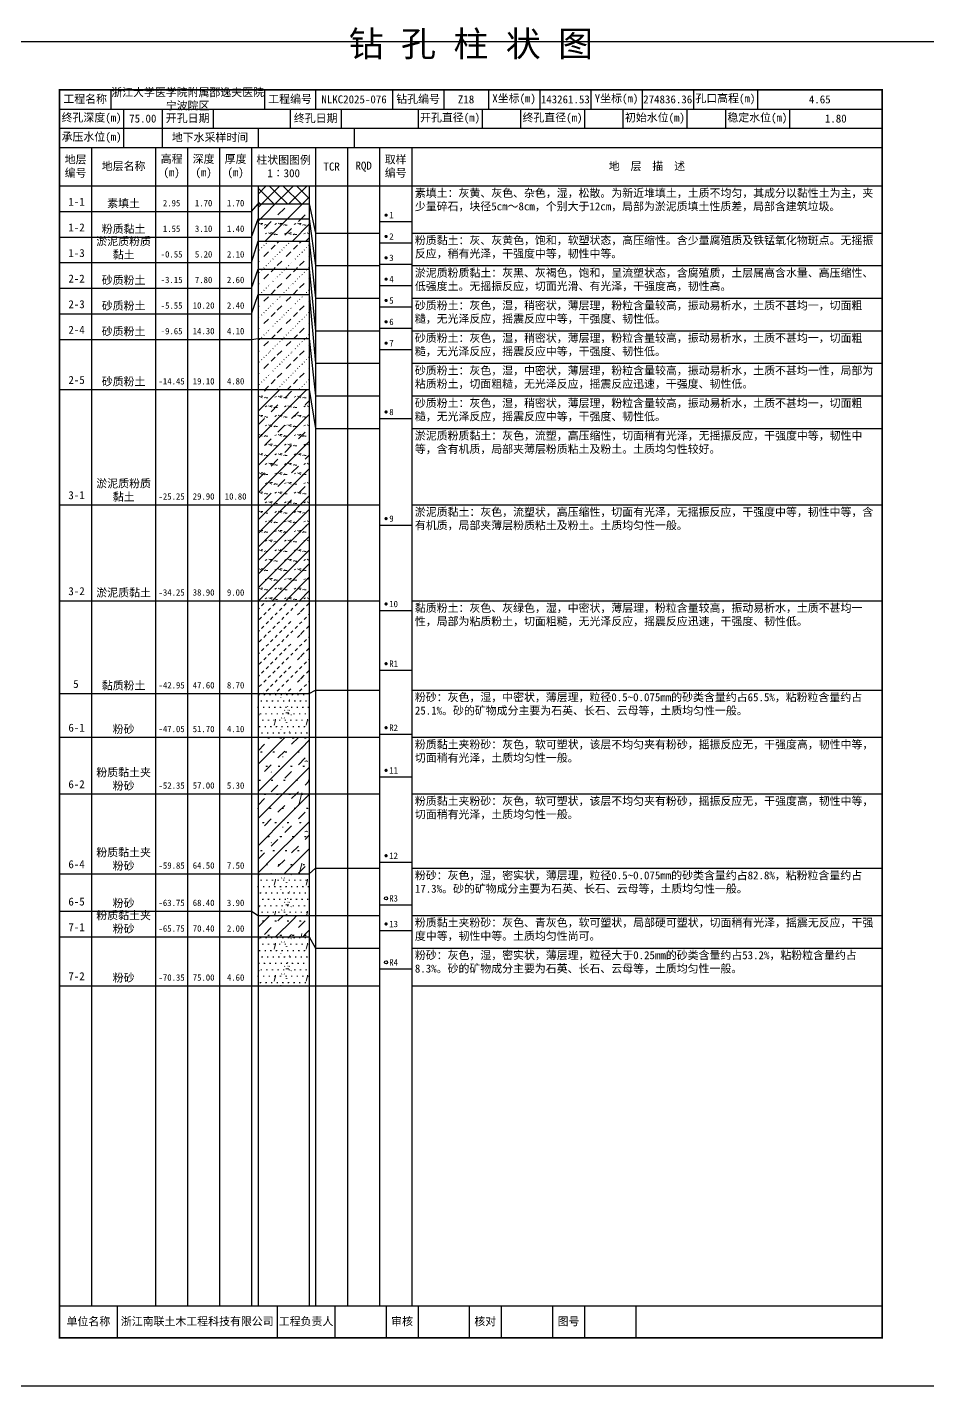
# Model space of a CAD drawing. Extents: x 297 to 65340, y 0 to 425.
# Drawn here: x 37728.9 to 38010.3, y 0 to 424.6 of the extents above; entities that cross this region are included whole.
import ezdxf
from ezdxf.enums import TextEntityAlignment as Align

# ---------------------------------------------------------------- set-up
doc = ezdxf.new("R2010")
doc.units = 0
doc.layers.get('0').update_dxf_attribs({"linetype": 'CONTINUOUS'})
doc.layers.add('FRAME', color=7, linetype='CONTINUOUS')
doc.layers.add('STRATUM', color=7, linetype='CONTINUOUS')
doc.layers.add('HATCH', color=7, linetype='CONTINUOUS', lineweight=13)
doc.styles.add('ST', font='')
doc.styles.get('ST').set_extended_font_data('SimSun')
pattern_1 = [(45, (0, 0), (-4.2426407, 4.2426407), [10, 0]), (45, (1.061, -3.182), (-2.1213203, 6.363961), [3, -3])]
pattern_2 = [(45, (0, 0), (-4.2426407, 4.2426407), [10, 0]), (45, (1.061, -3.182), (-2.1213203, 6.363961), [3, -3]), (26.565, (1.0741, -0.2536), (5.99982296, 5.99981224), [0.567, -12.849]), (0, (0.507, -0.2536), (0, 6), [0.567, -5.433]), (26.565, (-1.5813, 0), (5.99982296, 5.99981224), [0.567, -12.849]), (0, (-1.074, 0.2536), (0, 6), [0.567, -5.433]), (153.435, (0.5071, -0.2536), (-5.9998176, -5.36e-06), [1.134, -12.2826]), (26.565, (4.0741, 2.7464), (5.99982296, 5.99981224), [0.567, -12.849]), (0, (3.507, 2.7464), (0, 6), [0.567, -5.433]), (26.565, (1.4187, 3), (5.99982296, 5.99981224), [0.567, -12.849]), (0, (1.926, 3.2536), (0, 6), [0.567, -5.433]), (153.435, (3.5071, 2.7464), (-5.9998176, -5.36e-06), [1.134, -12.2826])]
pattern_3 = [(45.000006, (0, 0), (-7.3e-07, 6.99998237), [1.971956, -7.927535]), (45.000006, (2.813, 2.829), (-7.3e-07, 6.99998237), [1.99367, -7.905828]), (45.000006, (5.0675, 5.082), (-7.3e-07, 6.99998237), [1.813609, -8.085882]), (26.565052, (0, 3.5), (7.00000042, 7.00000017), [0.0965, -15.555976]), (36.869899, (0.7, 4.2), (6.999999835, 7.000000165), [0.197747, -34.802253]), (315.00001, (3.5, 6.976), (6.99998237, 1.2e-06), [0.033054, -9.866441]), (26.565052, (3.5, 0), (7.00000042, 7.00000017), [0.144749, -15.507727]), (26.565052, (4.2, 0.7), (7.00000042, 7.00000017), [0.10528, -15.547196]), (90.000004, (4.55, 1.05), (-7, -5e-07), [0.028767, -6.971233]), (26.565052, (4.9, 1.4), (7.00000042, 7.00000017), [0.091014, -31.213938]), (36.869899, (5.6, 2.1), (6.999999835, 7.000000165), [0.110692, -34.889308]), (45.000002, (6.3, 2.8), (-2.4e-07, 6.99998237), [0.109112, -9.790383]), (315.00001, (6.914, 3.548), (6.99998237, 1.2e-06), [0.033054, -9.866441]), (36.869898, (1.4, 4.9), (6.999999957, 7.000000043), [0.10224, -34.89776]), (53.130103, (2.1, 5.6), (13.999999763, 21.00000016), [0.134384, -34.865616]), (53.130103, (2.8, 6.3), (13.999999763, 21.00000016), [0.126246, -34.873754])]
pattern_4 = [(82.875, (-0.8346, -1.206), (0.00036925, 10.00017644), [0.08929, -80.53371]), (143.13, (-0.7336, -1.2818), (-29.99996427, 20.00005359), [0.12627, -49.87373]), (172.875, (-0.5564, -1.304), (-70.000245666, 9.99966033), [0.17857, -80.44443]), (206.565, (-0.378, -1.2147), (-9.99970493, -9.99968706), [0.19954, -22.16046]), (243.435, (-0.2887, -1.0363), (8.93e-06, -9.999696), [0.19954, -22.16146]), (255.964, (-0.1994, -0.679), (-0.00020004, -9.99950129), [0.36813, -40.86287]), (255.964, (0.1106, 0.561), (-0.00020004, -9.99950129), [1.27838, -39.95262]), (255.964, (0.179, 0.835), (-0.00020004, -9.99950129), [0.28235, -40.94865]), (216.87, (0.3694, 1.0892), (-9.99998214, -10.00001786), [0.12627, -49.87373]), (243.435, (0.2683, 1.0135), (8.93e-06, -9.999696), [0.19954, -22.16146]), (206.565, (0.548, 1.1785), (-9.99970493, -9.99968706), [0.19954, -22.16046]), (172.875, (0.725, 1.1563), (-70.000245666, 9.99966033), [0.17857, -80.44443]), (143.13, (0.826, 1.0806), (-29.99996427, 20.00005359), [0.12627, -49.87373]), (82.875, (0.815, 0.992), (0.00036925, 10.00017644), [0.08929, -80.53371]), (0, (-0.33, 0.34), (0, 10), [0.89286, -9.10714]), (0, (0.025, 0), (1, 2), [0, -1.75]), (0, (0, 0.025), (1, 2), [0, -1.75]), (0, (0, 0), (1, 2), [0, -1.75]), (0, (-0.025, 0), (1, 2), [0, -1.75]), (0, (0, -0.025), (1, 2), [0, -1.75])]
pattern_5 = [(82.875, (-1.8361, -2.6533), (0.00081235, 22.00038817), [0.196438, -177.174162]), (143.13, (-1.614, -2.82), (-65.9999214, 44.0001179), [0.277794, -109.722206]), (172.875, (-1.224, -2.8687), (-154.00054047, 21.99925272), [0.392854, -176.977746]), (206.565, (-0.831, -2.672), (-21.9993508, -21.9993115), [0.438988, -48.753012]), (243.435, (-0.635, -2.28), (1.96e-05, -21.9993312), [0.438988, -48.755212]), (255.964, (-0.4387, -1.494), (-0.0004401, -21.9989028), [0.809886, -89.898314]), (255.964, (0.2434, 1.2344), (-0.0004401, -21.9989028), [2.812436, -87.895764]), (255.964, (0.394, 1.837), (-0.0004401, -21.9989028), [0.62117, -90.08703]), (216.87, (0.8126, 2.3963), (-21.9999607, -22.0000393), [0.277794, -109.722206]), (243.435, (0.59, 2.23), (1.96e-05, -21.9993312), [0.438988, -48.755212]), (206.565, (1.205, 2.593), (-21.9993508, -21.9993115), [0.438988, -48.753012]), (172.875, (1.595, 2.544), (-154.00054047, 21.99925272), [0.392854, -176.977746]), (143.13, (1.8173, 2.3772), (-65.9999214, 44.0001179), [0.277794, -109.722206]), (82.875, (1.793, 2.1823), (0.00081235, 22.00038817), [0.196438, -177.174162]), (0, (-0.725, 0.748), (0, 22), [1.964292, -20.035708]), (0, (0.055, 0), (2.2, 4.4), [0, -3.85]), (0, (0, 0.055), (2.2, 4.4), [0, -3.85]), (0, (0, 0), (2.2, 4.4), [0, -3.85]), (0, (-0.055, 0), (2.2, 4.4), [0, -3.85]), (0, (0, -0.055), (2.2, 4.4), [0, -3.85])]

# ---------------------------------------------------------------- blocks, each defined once
blk = doc.blocks.new('SolidCircle')
at = {"const_width": 0.5}
blk.add_lwpolyline([(-0.25, 0, 1), (0.25, 0, 1)], format="xyb", close=True, dxfattribs=at)

msp = doc.modelspace()

# ---------------------------------------------------------------- hatches: boundary and pattern name
at = {"layer": 'HATCH'}
h = msp.add_hatch(dxfattribs=at)
h.set_pattern_fill('STT', color=256, style=0)
h.set_pattern_definition([(45, (0, 0), (-2.12132034, 2.12132034), [10, 0]), (135, (0, 0), (-2.12132034, -2.12132034), [10, 0])])
h.paths.add_polyline_path([(37817, 375), (37801, 375), (37801, 369.33), (37817, 369.33)])
h = msp.add_hatch(dxfattribs=at)
h.set_pattern_fill('FZNT', color=256, style=0)
h.set_pattern_definition(pattern_1)
h.paths.add_polyline_path([(37817, 369.33), (37801, 369.33), (37801, 364.67), (37817, 364.67)])
h = msp.add_hatch(dxfattribs=at)
h.set_pattern_fill('YNFNT', color=256, style=0)
h.set_pattern_definition(pattern_2)
h.paths.add_polyline_path([(37817, 364.67), (37801, 364.67), (37801, 357.67), (37817, 357.67)])
h = msp.add_hatch(dxfattribs=at)
h.set_pattern_fill('SZFT', color=256, style=0)
h.set_pattern_definition(pattern_3)
h.paths.add_polyline_path([(37817, 357.67), (37801, 357.67), (37801, 349), (37817, 349)])
h = msp.add_hatch(dxfattribs=at)
h.set_pattern_fill('SZFT', color=256, style=0)
h.set_pattern_definition(pattern_3)
h.paths.add_polyline_path([(37817, 349), (37801, 349), (37801, 341), (37817, 341)])
h = msp.add_hatch(dxfattribs=at)
h.set_pattern_fill('SZFT', color=256, style=0)
h.set_pattern_definition(pattern_3)
h.paths.add_polyline_path([(37817, 341), (37801, 341), (37801, 327.33), (37817, 327.33)])
h = msp.add_hatch(dxfattribs=at)
h.set_pattern_fill('SZFT', color=256, style=0)
h.set_pattern_definition(pattern_3)
h.paths.add_polyline_path([(37817, 327.33), (37801, 327.33), (37801, 311.33), (37817, 311.33)])
h = msp.add_hatch(dxfattribs=at)
h.set_pattern_fill('YNFNT', color=256, style=0)
h.set_pattern_definition(pattern_2)
h.paths.add_polyline_path([(37817, 311.33), (37801, 311.33), (37801, 275.33), (37817, 275.33)])
h = msp.add_hatch(dxfattribs=at)
h.set_pattern_fill('YNNT', color=256, style=0)
h.set_pattern_definition([(45, (0, 0), (-2.12132034, 2.12132034), [10, 0]), (26.565, (1.0741, -0.2536), (5.99982296, 5.99981224), [0.567, -12.849]), (0, (0.507, -0.2536), (0, 6), [0.567, -5.433]), (26.565, (-1.5813, 0), (5.99982296, 5.99981224), [0.567, -12.849]), (0, (-1.074, 0.2536), (0, 6), [0.567, -5.433]), (153.435, (0.5071, -0.2536), (-5.9998176, -5.36e-06), [1.134, -12.2826]), (26.565, (4.0741, 2.7464), (5.99982296, 5.99981224), [0.567, -12.849]), (0, (3.507, 2.7464), (0, 6), [0.567, -5.433]), (26.565, (1.4187, 3), (5.99982296, 5.99981224), [0.567, -12.849]), (0, (1.926, 3.2536), (0, 6), [0.567, -5.433]), (153.435, (3.5071, 2.7464), (-5.9998176, -5.36e-06), [1.134, -12.2826])])
h.paths.add_polyline_path([(37817, 275.33), (37801, 275.33), (37801, 245.33), (37817, 245.33)])
h = msp.add_hatch(dxfattribs=at)
h.set_pattern_fill('NZFT', color=256, style=0)
h.set_pattern_definition([(45.000005, (0, 0), (-6e-07, 6.99998237), [0.947297, -8.952198]), (45.000005, (1.4, 1.4), (-6e-07, 6.99998237), [0.986898, -8.912597]), (45.000005, (2.8, 2.8), (-6e-07, 6.99998237), [1.060182, -8.839313]), (45.000005, (4.2, 4.2), (-6e-07, 6.99998237), [0.949178, -8.950318]), (45.000005, (5.6, 5.6), (-6e-07, 6.99998237), [1.036501, -8.862994]), (45.000005, (3.5, 0), (-6e-07, 6.99998237), [1.013348, -8.886147]), (45.000005, (4.9, 1.4), (-6e-07, 6.99998237), [1.078956, -12.120371]), (45.000005, (6.3, 2.8), (-6e-07, 6.99998237), [0.998824, -8.900671]), (45.000003, (0.7, 4.2), (-3.7e-07, 6.99998237), [1.05533, -8.844165]), (45.000003, (2.1, 5.6), (-3.7e-07, 6.99998237), [1.036501, -8.862994])])
h.paths.add_polyline_path([(37817, 245.33), (37801, 245.33), (37801, 216.33), (37817, 216.33)])
h = msp.add_hatch(dxfattribs=at)
h.set_pattern_fill('FS', color=256, style=0)
h.set_pattern_definition(pattern_4)
h.paths.add_polyline_path([(37817, 216.33), (37801, 216.33), (37801, 202.67), (37817, 202.67)])
h = msp.add_hatch(dxfattribs=at)
h.set_pattern_fill('FZNT', color=256, style=0)
h.set_pattern_definition(pattern_1)
h.paths.add_polyline_path([(37817, 202.67), (37801, 202.67), (37801, 185), (37817, 185)])
h = msp.add_hatch(dxfattribs=at)
h.set_pattern_fill('FS', color=256, scale=2.2, style=0)
h.set_pattern_definition(pattern_5)
h.paths.add_polyline_path([(37817, 202.67), (37801, 202.67), (37801, 185), (37817, 185)])
h = msp.add_hatch(dxfattribs=at)
h.set_pattern_fill('FZNT', color=256, style=0)
h.set_pattern_definition(pattern_1)
h.paths.add_polyline_path([(37817, 185), (37801, 185), (37801, 160), (37817, 160)])
h = msp.add_hatch(dxfattribs=at)
h.set_pattern_fill('FS', color=256, scale=2.2, style=0)
h.set_pattern_definition(pattern_5)
h.paths.add_polyline_path([(37817, 185), (37801, 185), (37801, 160), (37817, 160)])
h = msp.add_hatch(dxfattribs=at)
h.set_pattern_fill('FS', color=256, style=0)
h.set_pattern_definition(pattern_4)
h.paths.add_polyline_path([(37817, 160), (37801, 160), (37801, 147), (37817, 147)])
h = msp.add_hatch(dxfattribs=at)
h.set_pattern_fill('FZNT', color=256, style=0)
h.set_pattern_definition(pattern_1)
h.paths.add_polyline_path([(37817, 147), (37801, 147), (37801, 140.33), (37817, 140.33)])
h = msp.add_hatch(dxfattribs=at)
h.set_pattern_fill('FS', color=256, scale=2.2, style=0)
h.set_pattern_definition(pattern_5)
h.paths.add_polyline_path([(37817, 147), (37801, 147), (37801, 140.33), (37817, 140.33)])
h = msp.add_hatch(dxfattribs=at)
h.set_pattern_fill('FS', color=256, style=0)
h.set_pattern_definition(pattern_4)
h.paths.add_polyline_path([(37817, 140.33), (37801, 140.33), (37801, 125), (37817, 125)])

# ---------------------------------------------------------------- linework, layer by layer
at = {"layer": 'FRAME', "color": 245, "linetype": 'Continuous'}
msp.add_lwpolyline([(37719, 0), (38016, 0), (38016, 420), (37719, 420)], close=True, dxfattribs=at)
at = {"layer": 'FRAME', "linetype": 'Continuous', "const_width": 0.5}
msp.add_lwpolyline([(37739, 15), (37996, 15), (37996, 405), (37739, 405)], close=True, dxfattribs=at)
at = {"layer": 'FRAME', "color": 0, "linetype": 'Continuous'}
for points in [[(37755, 405), (37755, 399)], [(37803, 405), (37803, 399)], [(37819, 405), (37819, 399)], [(37843, 405), (37843, 399)], [(37859, 405), (37859, 399)], [(37873, 405), (37873, 399)], [(37889, 405), (37889, 399)], [(37905, 405), (37905, 399)], [(37921, 405), (37921, 399)], [(37937, 405), (37937, 399)], [(37957, 405), (37957, 399)], [(37996, 405), (37996, 399)], [(37739, 399), (37996, 399)], [(37759, 399), (37759, 393)], [(37771, 399), (37771, 393)], [(37787, 399), (37787, 393)], [(37811, 399), (37811, 393)], [(37827, 399), (37827, 393)], [(37851, 399), (37851, 393)], [(37871, 399), (37871, 393)], [(37883, 399), (37883, 393)], [(37903, 399), (37903, 393)], [(37915, 399), (37915, 393)], [(37935, 399), (37935, 393)], [(37947, 399), (37947, 393)], [(37967, 399), (37967, 393)], [(37996, 399), (37996, 393)], [(37739, 393), (37996, 393)], [(37759, 393), (37759, 387)], [(37771, 393), (37771, 387)], [(37801, 393), (37801, 387)], [(37831, 393), (37831, 387)], [(37739, 387), (37996, 387)], [(37749, 387), (37749, 25)], [(37769, 387), (37769, 25)], [(37779, 387), (37779, 25)], [(37789, 387), (37789, 25)], [(37799, 387), (37799, 25)], [(37819, 387), (37819, 25)], [(37829, 387), (37829, 25)], [(37839, 387), (37839, 25)], [(37849, 387), (37849, 25)], [(37996, 387), (37996, 25)], [(37739, 375), (37996, 375)], [(37801, 375), (37801, 25)], [(37817, 375), (37817, 25)], [(37739, 25), (37996, 25)], [(37757, 25), (37757, 15)], [(37807, 25), (37807, 15)], [(37825, 25), (37825, 15)], [(37841, 25), (37841, 15)], [(37851, 25), (37851, 15)], [(37867, 25), (37867, 15)], [(37877, 25), (37877, 15)], [(37893, 25), (37893, 15)], [(37903, 25), (37903, 15)], [(37919, 25), (37919, 15)]]:
    msp.add_lwpolyline(points, dxfattribs=at)
at = {"layer": 'STRATUM', "linetype": 'Continuous'}
for points in [[(37739, 367), (37749, 367)], [(37749, 367), (37769, 367)], [(37769, 367), (37779, 367)], [(37779, 367), (37789, 367)], [(37789, 367), (37799, 367)], [(37799, 367), (37801, 369.33), (37817, 369.33), (37819, 360.23)], [(37799, 359), (37801, 364.67), (37817, 364.67), (37819, 350.06)], [(37839, 363.83), (37849, 363.83)], [(37739, 359), (37749, 359)], [(37749, 359), (37769, 359)], [(37769, 359), (37779, 359)], [(37779, 359), (37789, 359)], [(37789, 359), (37799, 359)], [(37799, 351), (37801, 357.67), (37817, 357.67), (37819, 339.88)], [(37819, 360.23), (37829, 360.23)], [(37829, 360.23), (37839, 360.23)], [(37839, 357.17), (37849, 357.17)], [(37849, 360.23), (37996, 360.23)], [(37739, 351), (37749, 351)], [(37749, 351), (37769, 351)], [(37769, 351), (37779, 351)], [(37779, 351), (37789, 351)], [(37789, 351), (37799, 351)], [(37799, 343), (37801, 349), (37817, 349), (37819, 329.7)], [(37819, 350.06), (37829, 350.06)], [(37829, 350.06), (37839, 350.06)], [(37839, 350.5), (37849, 350.5)], [(37849, 350.06), (37996, 350.06)], [(37739, 343), (37749, 343)], [(37749, 343), (37769, 343)], [(37769, 343), (37779, 343)], [(37779, 343), (37789, 343)], [(37789, 343), (37799, 343)], [(37799, 335), (37801, 341), (37817, 341), (37819, 319.53)], [(37819, 339.88), (37829, 339.88)], [(37829, 339.88), (37839, 339.88)], [(37839, 343.83), (37849, 343.83)], [(37849, 339.88), (37996, 339.88)], [(37839, 337.17), (37849, 337.17)], [(37739, 335), (37749, 335)], [(37749, 335), (37769, 335)], [(37769, 335), (37779, 335)], [(37779, 335), (37789, 335)], [(37789, 335), (37799, 335)], [(37739, 327), (37749, 327)], [(37749, 327), (37769, 327)], [(37769, 327), (37779, 327)], [(37779, 327), (37789, 327)], [(37789, 327), (37799, 327)], [(37799, 327), (37801, 327.33), (37817, 327.33), (37819, 309.35)], [(37819, 329.7), (37829, 329.7)], [(37829, 329.7), (37839, 329.7)], [(37839, 330.5), (37849, 330.5)], [(37849, 329.7), (37996, 329.7)], [(37839, 323.83), (37849, 323.83)], [(37819, 319.53), (37829, 319.53)], [(37829, 319.53), (37839, 319.53)], [(37849, 319.53), (37996, 319.53)], [(37739, 311.33), (37749, 311.33)], [(37749, 311.33), (37769, 311.33)], [(37769, 311.33), (37779, 311.33)], [(37779, 311.33), (37789, 311.33)], [(37789, 311.33), (37799, 311.33)], [(37799, 311.33), (37801, 311.33), (37817, 311.33), (37819, 299.17)], [(37819, 309.35), (37829, 309.35)], [(37829, 309.35), (37839, 309.35)], [(37849, 309.35), (37996, 309.35)], [(37839, 302.33), (37849, 302.33)], [(37819, 299.17), (37829, 299.17)], [(37829, 299.17), (37839, 299.17)], [(37849, 299.17), (37996, 299.17)], [(37739, 275.33), (37749, 275.33)], [(37749, 275.33), (37769, 275.33)], [(37769, 275.33), (37779, 275.33)], [(37779, 275.33), (37789, 275.33)], [(37789, 275.33), (37799, 275.33)], [(37799, 275.33), (37801, 275.33), (37817, 275.33), (37819, 275.33)], [(37819, 275.33), (37829, 275.33)], [(37829, 275.33), (37839, 275.33)], [(37849, 275.33), (37996, 275.33)], [(37839, 269), (37849, 269)], [(37739, 245.33), (37749, 245.33)], [(37749, 245.33), (37769, 245.33)], [(37769, 245.33), (37779, 245.33)], [(37779, 245.33), (37789, 245.33)], [(37789, 245.33), (37799, 245.33)], [(37799, 245.33), (37801, 245.33), (37817, 245.33), (37819, 245.33)], [(37819, 245.33), (37829, 245.33)], [(37829, 245.33), (37839, 245.33)], [(37839, 242.33), (37849, 242.33)], [(37849, 245.33), (37996, 245.33)], [(37839, 223.67), (37849, 223.67)], [(37799, 216.33), (37801, 216.33), (37817, 216.33), (37819, 217.43)], [(37819, 217.43), (37829, 217.43)], [(37829, 217.43), (37839, 217.43)], [(37849, 217.43), (37996, 217.43)], [(37739, 216.33), (37749, 216.33)], [(37749, 216.33), (37769, 216.33)], [(37769, 216.33), (37779, 216.33)], [(37779, 216.33), (37789, 216.33)], [(37789, 216.33), (37799, 216.33)], [(37739, 202.67), (37749, 202.67)], [(37749, 202.67), (37769, 202.67)], [(37769, 202.67), (37779, 202.67)], [(37779, 202.67), (37789, 202.67)], [(37789, 202.67), (37799, 202.67)], [(37799, 202.67), (37801, 202.67), (37817, 202.67), (37819, 202.67)], [(37819, 202.67), (37829, 202.67)], [(37829, 202.67), (37839, 202.67)], [(37839, 203.67), (37849, 203.67)], [(37849, 202.67), (37996, 202.67)], [(37839, 190.33), (37849, 190.33)], [(37739, 185), (37749, 185)], [(37749, 185), (37769, 185)], [(37769, 185), (37779, 185)], [(37779, 185), (37789, 185)], [(37789, 185), (37799, 185)], [(37799, 185), (37801, 185), (37817, 185), (37819, 185)], [(37819, 185), (37829, 185)], [(37829, 185), (37839, 185)], [(37849, 185), (37996, 185)], [(37799, 160), (37801, 160), (37817, 160), (37819, 161.77)], [(37819, 161.77), (37829, 161.77)], [(37829, 161.77), (37839, 161.77)], [(37839, 163.67), (37849, 163.67)], [(37849, 161.77), (37996, 161.77)], [(37739, 160), (37749, 160)], [(37749, 160), (37769, 160)], [(37769, 160), (37779, 160)], [(37779, 160), (37789, 160)], [(37789, 160), (37799, 160)], [(37839, 150.33), (37849, 150.33)], [(37739, 148.33), (37749, 148.33)], [(37749, 148.33), (37769, 148.33)], [(37769, 148.33), (37779, 148.33)], [(37779, 148.33), (37789, 148.33)], [(37789, 148.33), (37799, 148.33)], [(37799, 148.33), (37801, 147), (37817, 147), (37819, 147)], [(37819, 147), (37829, 147)], [(37829, 147), (37839, 147)], [(37849, 147), (37996, 147)], [(37739, 140.33), (37749, 140.33)], [(37749, 140.33), (37769, 140.33)], [(37769, 140.33), (37779, 140.33)], [(37779, 140.33), (37789, 140.33)], [(37789, 140.33), (37799, 140.33)], [(37799, 140.33), (37801, 140.33), (37817, 140.33), (37819, 136.82)], [(37839, 142.33), (37849, 142.33)], [(37819, 136.82), (37829, 136.82)], [(37829, 136.82), (37839, 136.82)], [(37849, 136.82), (37996, 136.82)], [(37839, 130.33), (37849, 130.33)], [(37739, 125), (37749, 125)], [(37749, 125), (37769, 125)], [(37769, 125), (37779, 125)], [(37779, 125), (37789, 125)], [(37789, 125), (37799, 125)], [(37799, 125), (37801, 125), (37817, 125), (37819, 125)], [(37819, 125), (37829, 125)], [(37829, 125), (37839, 125)], [(37849, 125), (37996, 125)]]:
    msp.add_lwpolyline(points, dxfattribs=at)
at = {"layer": 'STRATUM'}
for centre in [(37841, 152.33), (37841, 132.33)]:
    msp.add_circle(centre, 0.5, dxfattribs=at)

# ---------------------------------------------------------------- block references
for p in [(37841, 365.83), (37841, 359.17), (37841, 352.5), (37841, 345.83), (37841, 339.17), (37841, 332.5), (37841, 325.83), (37841, 304.33), (37841, 271), (37841, 244.33), (37841, 225.67), (37841, 205.67), (37841, 192.33), (37841, 165.67), (37841, 144.33)]:
    msp.add_blockref('SolidCircle', p, dxfattribs=at)

# ---------------------------------------------------------------- texts
at = {"layer": 'FRAME', "style": 'ST'}
msp.add_text('钻 孔 柱 状 图', height=8, dxfattribs=at).set_placement((37867.5, 413), align=Align.BOTTOM_CENTER)
at = {"layer": 'FRAME', "char_height": 2.5, "attachment_point": 5, "style": 'ST'}
for s, insert, width in [('工程名称', (37747, 402), 16), ('浙江大学医学院附属邵逸夫医院宁波院区', (37779, 402), 48), ('工程编号', (37811, 402), 16), ('钻孔编号', (37851, 402), 16), ('X坐标(m)', (37881, 402), 16), ('Y坐标(m)', (37913, 402), 16), ('孔口高程(m)', (37947, 402), 20), ('NLKC2025-076', (37831, 402), 24), ('Z18', (37866, 402), 14), ('143261.53', (37897, 402), 16), ('274836.36', (37929, 402), 16), ('4.65', (37976.5, 402), 39), ('终孔深度(m)', (37749, 396), 20), ('75.00', (37765, 396), 12), ('开孔日期', (37779, 396), 16), ('终孔日期', (37819, 396), 16), ('开孔直径(m)', (37861, 396), 20), ('终孔直径(m)', (37893, 396), 20), ('初始水位(m)', (37925, 396), 20), ('稳定水位(m)', (37957, 396), 20), ('1.80', (37981.5, 396), 29), ('承压水位(m)', (37749, 390), 20), ('地下水采样时间', (37786, 390), 30), ('地层编号', (37744, 381), 10), ('地层名称', (37759, 381), 20), ('高程\\P(m)', (37774, 381), 10), ('深度\\P(m)', (37784, 381), 10), ('厚度\\P(m)', (37794, 381), 10), ('柱状图图例\\P1∶300', (37809, 381), 20), ('TCR', (37824, 381), 10), ('RQD', (37834, 381), 10), ('取样编号', (37844, 381), 10), ('地  层  描  述', (37922.5, 381), 147), ('单位名称', (37748, 20), 18), ('浙江南联土木工程科技有限公司', (37782, 20), 50), ('工程负责人', (37816, 20), 18), ('审核', (37846, 20), 10), ('核对', (37872, 20), 10), ('图号', (37898, 20), 10)]:
    msp.add_mtext(s, dxfattribs=dict(at, insert=insert, width=width))
at = {"layer": 'STRATUM', "style": 'ST'}
for s, height, p in [('1-1', 2.5, (37741.75, 370)), ('1', 2, (37842, 365.83)), ('1-2', 2.5, (37741.75, 362)), ('2', 2, (37842, 359.17)), ('1-3', 2.5, (37741.75, 354)), ('3', 2, (37842, 352.5)), ('2-2', 2.5, (37741.75, 346)), ('4', 2, (37842, 345.83)), ('5', 2, (37842, 339.17)), ('2-3', 2.5, (37741.75, 338)), ('2-4', 2.5, (37741.75, 330)), ('6', 2, (37842, 332.5)), ('7', 2, (37842, 325.83)), ('2-5', 2.5, (37741.75, 314.33)), ('8', 2, (37842, 304.33)), ('3-1', 2.5, (37741.75, 278.33)), ('9', 2, (37842, 271)), ('3-2', 2.5, (37741.75, 248.33)), ('10', 2, (37842, 244.33)), ('R1', 2, (37842, 225.67)), ('5', 2.5, (37743.25, 219.33)), ('6-1', 2.5, (37741.75, 205.67)), ('R2', 2, (37842, 205.67)), ('11', 2, (37842, 192.33)), ('6-2', 2.5, (37741.75, 188)), ('12', 2, (37842, 165.67)), ('6-4', 2.5, (37741.75, 163)), ('R3', 2, (37842, 152.33)), ('6-5', 2.5, (37741.75, 151.33)), ('7-1', 2.5, (37741.75, 143.33)), ('13', 2, (37842, 144.33)), ('R4', 2, (37842, 132.33)), ('7-2', 2.5, (37741.75, 128))]:
    msp.add_text(s, height=height, dxfattribs=at).set_placement(p, align=Align.MIDDLE_LEFT)
for s, p in [('2.95', (37774, 368)), ('1.70', (37784, 368)), ('1.70', (37794, 368)), ('1.55', (37774, 360)), ('3.10', (37784, 360)), ('1.40', (37794, 360)), ('-0.55', (37774, 352)), ('5.20', (37784, 352)), ('2.10', (37794, 352)), ('-3.15', (37774, 344)), ('7.80', (37784, 344)), ('2.60', (37794, 344)), ('-5.55', (37774, 336)), ('10.20', (37784, 336)), ('2.40', (37794, 336)), ('-9.65', (37774, 328)), ('14.30', (37784, 328)), ('4.10', (37794, 328)), ('-14.45', (37774, 312.33)), ('19.10', (37784, 312.33)), ('4.80', (37794, 312.33)), ('-25.25', (37774, 276.33)), ('29.90', (37784, 276.33)), ('10.80', (37794, 276.33)), ('-34.25', (37774, 246.33)), ('38.90', (37784, 246.33)), ('9.00', (37794, 246.33)), ('-42.95', (37774, 217.33)), ('47.60', (37784, 217.33)), ('8.70', (37794, 217.33)), ('-47.05', (37774, 203.67)), ('51.70', (37784, 203.67)), ('4.10', (37794, 203.67)), ('-52.35', (37774, 186)), ('57.00', (37784, 186)), ('5.30', (37794, 186)), ('-59.85', (37774, 161)), ('64.50', (37784, 161)), ('7.50', (37794, 161)), ('-63.75', (37774, 149.33)), ('68.40', (37784, 149.33)), ('3.90', (37794, 149.33)), ('-65.75', (37774, 141.33)), ('70.40', (37784, 141.33)), ('2.00', (37794, 141.33)), ('-70.35', (37774, 126)), ('75.00', (37784, 126)), ('4.60', (37794, 126))]:
    msp.add_text(s, height=2, dxfattribs=at).set_placement(p, align=Align.BOTTOM_CENTER)
at = {"layer": 'STRATUM', "char_height": 2.5, "style": 'ST'}
for s, insert, width, attachment_point in [('素填土：灰黄、灰色、杂色，湿，松散。为新近堆填土，土质不均匀，其成分以黏性土为主，夹少量碎石，块径5cm～8cm，个别大于12cm，局部为淤泥质填土性质差，局部含建筑垃圾。', (37850, 374), 146, 1), ('素填土', (37759, 368), 20, 8), ('粉质黏土', (37759, 360), 20, 8), ('淤泥质粉质黏土', (37759, 352), 20, 8), ('粉质黏土：灰、灰黄色，饱和，软塑状态，高压缩性。含少量腐殖质及铁锰氧化物斑点。无摇振反应，稍有光泽，干强度中等，韧性中等。', (37850, 359.23), 146, 1), ('淤泥质粉质黏土：灰黑、灰褐色，饱和，呈流塑状态，含腐殖质，土层属高含水量、高压缩性、低强度土。无摇振反应，切面光滑、有光泽，干强度高，韧性高。', (37850, 349.06), 146, 1), ('砂质粉土', (37759, 344), 20, 8), ('砂质粉土', (37759, 336), 20, 8), ('砂质粉土：灰色，湿，稍密状，薄层理，粉粒含量较高，振动易析水，土质不甚均一，切面粗糙，无光泽反应，摇震反应中等，干强度、韧性低。', (37850, 338.88), 146, 1), ('砂质粉土', (37759, 328), 20, 8), ('砂质粉土：灰色，湿，稍密状，薄层理，粉粒含量较高，振动易析水，土质不甚均一，切面粗糙，无光泽反应，摇震反应中等，干强度、韧性低。', (37850, 328.7), 146, 1), ('砂质粉土：灰色，湿，中密状，薄层理，粉粒含量较高，振动易析水，土质不甚均一性，局部为粘质粉土，切面粗糙，无光泽反应，摇震反应迅速，干强度、韧性低。', (37850, 318.53), 146, 1), ('砂质粉土', (37759, 312.33), 20, 8), ('砂质粉土：灰色，湿，稍密状，薄层理，粉粒含量较高，振动易析水，土质不甚均一，切面粗糙，无光泽反应，摇震反应中等，干强度、韧性低。', (37850, 308.35), 146, 1), ('淤泥质粉质黏土：灰色，流塑，高压缩性，切面稍有光泽，无摇振反应，干强度中等，韧性中等，含有机质，局部夹薄层粉质粘土及粉土。土质均匀性较好。', (37850, 298.17), 146, 1), ('淤泥质粉质黏土', (37759, 276.33), 20, 8), ('淤泥质黏土：灰色，流塑状，高压缩性，切面有光泽，无摇振反应，干强度中等，韧性中等，含有机质，局部夹薄层粉质粘土及粉土。土质均匀性一般。', (37850, 274.33), 146, 1), ('淤泥质黏土', (37759, 246.33), 20, 8), ('黏质粉土：灰色、灰绿色，湿，中密状，薄层理，粉粒含量较高，振动易析水，土质不甚均一性，局部为粘质粉土，切面粗糙，无光泽反应，摇震反应迅速，干强度、韧性低。', (37850, 244.33), 146, 1), ('黏质粉土', (37759, 217.33), 20, 8), ('粉砂：灰色，湿，中密状，薄层理，粒径0.5~0.075mm的砂类含量约占65.5%，粘粉粒含量约占25.1%。砂的矿物成分主要为石英、长石、云母等，土质均匀性一般。', (37850, 216.43), 146, 1), ('粉砂', (37759, 203.67), 20, 8), ('粉质黏土夹粉砂：灰色，软可塑状，该层不均匀夹有粉砂，摇振反应无，干强度高，韧性中等，切面稍有光泽，土质均匀性一般。', (37850, 201.67), 146, 1), ('粉质黏土夹粉砂', (37759, 186), 20, 8), ('粉质黏土夹粉砂：灰色，软可塑状，该层不均匀夹有粉砂，摇振反应无，干强度高，韧性中等，切面稍有光泽，土质均匀性一般。', (37850, 184), 146, 1), ('粉质黏土夹粉砂', (37759, 161), 20, 8), ('粉砂：灰色，湿，密实状，薄层理，粒径0.5~0.075mm的砂类含量约占82.8%，粘粉粒含量约占17.3%。砂的矿物成分主要为石英、长石、云母等，土质均匀性一般。', (37850, 160.77), 146, 1), ('粉质黏土夹粉砂', (37759, 141.33), 20, 8), ('粉砂', (37759, 149.33), 20, 8), ('粉质黏土夹粉砂：灰色、青灰色，软可塑状，局部硬可塑状，切面稍有光泽，摇震无反应，干强度中等，韧性中等。土质均匀性尚可。', (37850, 146), 146, 1), ('粉砂：灰色，湿，密实状，薄层理，粒径大于0.25mm的砂类含量约占53.2%，粘粉粒含量约占8.3%。砂的矿物成分主要为石英、长石、云母等，土质均匀性一般。', (37850, 135.82), 146, 1), ('粉砂', (37759, 126), 20, 8)]:
    msp.add_mtext(s, dxfattribs=dict(at, insert=insert, width=width, attachment_point=attachment_point))

doc.saveas('drawing.dxf')
